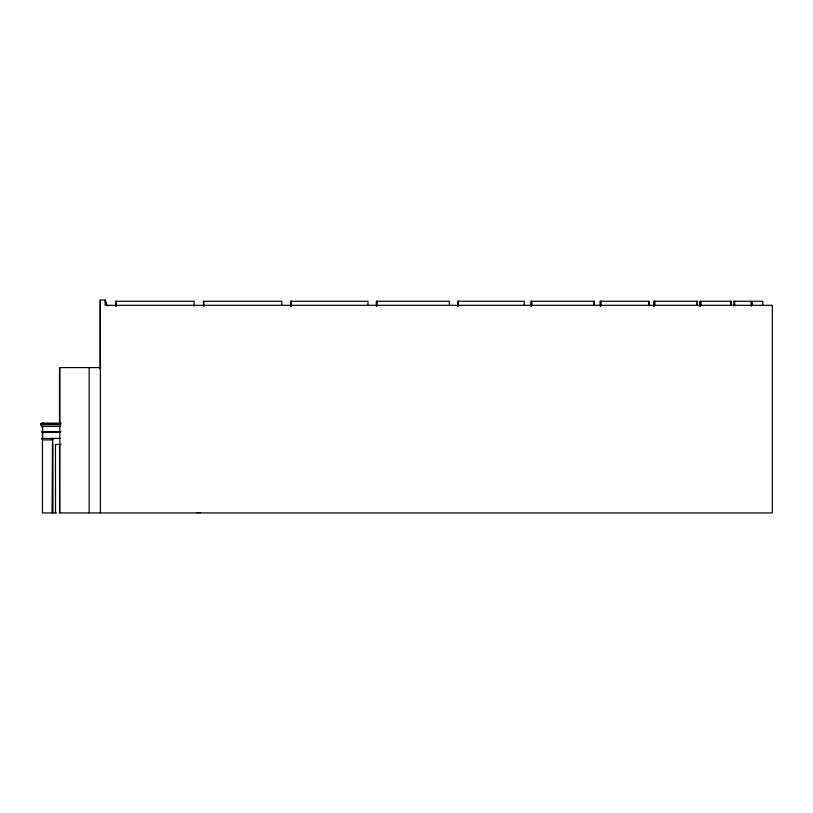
<?xml version="1.0" encoding="UTF-8"?>
<svg xmlns="http://www.w3.org/2000/svg" width="813" height="813" viewBox="0 0 813 813"><rect width="100%" height="100%" fill="white"/><g stroke="black" fill="none" stroke-linecap="round" stroke-linejoin="round"><path stroke-width="1.22" d="M52.073 512.922L52.489 438.451M52.662 439.904L42.642 439.904L41.971 438.451L53.201 438.451L52.662 439.904L52.662 512.922L52.662 444.457M40.65 424.62L40.65 423.644L42.754 423.106L61.056 423.106M42.967 423.106L40.853 423.644L40.853 424.62L60.894 424.62M107.225 306.003L105.182 300.078L100.08 300.078L100.08 368.492M733.682 301.257L751.242 301.257L751.242 305.322M100.802 367.598L59.542 367.598L59.542 423.197M40.65 423.644L60.894 423.644M60.386 426.358L41.341 426.358L41.341 424.62M60.965 431.733L41.92 431.733L42.642 432.404L60.101 432.404M52.611 438.451L60.121 438.451M61.127 444.457L55.487 444.457L55.518 512.922M197.092 512.627L200.537 512.627M56.534 512.922L42.439 512.922L42.439 439.904L41.768 438.451M41.717 431.733L42.439 432.404M105.284 301.267L106.513 304.814M762.746 305.322L762.767 301.257L751.517 301.257L751.558 306.267M752.503 301.257L752.503 305.322M734.718 301.257L734.718 305.322M733.804 301.257L733.682 306.267M730.999 305.322L730.999 301.257L700.023 301.257L700.023 306.267M730.887 301.257L730.887 305.322M700.999 301.257L700.999 305.322M700.145 301.257L700.145 306.267M697.29 305.322L697.29 301.257L653.886 301.257L653.886 306.267M697.168 301.257L697.168 305.322M654.851 301.257L654.851 305.322M654.069 301.257L654.069 306.267M648.957 305.322L648.957 301.257L600.218 301.257L600.218 306.267M648.764 301.257L648.764 305.322M601.092 301.257L601.092 305.322M600.4 301.257L600.4 306.267M594.273 305.322L594.273 301.257L531.082 301.257L531.082 306.267M594.029 301.257L594.029 305.322M531.895 301.257L531.895 305.322M531.326 301.257L531.326 306.267M524.212 305.322L524.212 301.257L457.617 301.257L457.617 306.267M458.339 301.257L458.339 305.322M458.054 301.257L458.054 305.322M457.902 301.257L457.902 306.267M449.376 305.322L449.376 301.257L376.358 301.257L376.358 306.267M376.947 301.257L376.947 305.322M376.643 301.257L376.643 306.267M367.974 305.322L367.974 301.257L290.902 301.257L290.902 306.267M291.359 301.257L291.359 305.322M291.206 301.257L291.206 306.267M291.054 301.257L291.054 305.322M281.755 305.322L281.755 301.257L203.504 301.257L203.504 306.267M203.809 301.257L203.809 306.267M194.124 306.267L194.124 301.257L115.873 301.257L115.873 305.322M116.32 301.257L116.32 306.267M116.178 301.257L116.178 305.322M116.015 301.257L116.015 306.267M105.182 300.078L105.182 305.322L772.35 305.322L772.35 512.922L59.542 512.922L59.542 444.681M100.385 300.078L100.385 512.922M89.186 367.598L89.186 512.922M59.827 367.598L59.827 512.922M42.642 426.358L42.642 438.451M42.439 426.358L42.439 438.451M41.544 424.62L41.544 426.358"/></g></svg>
